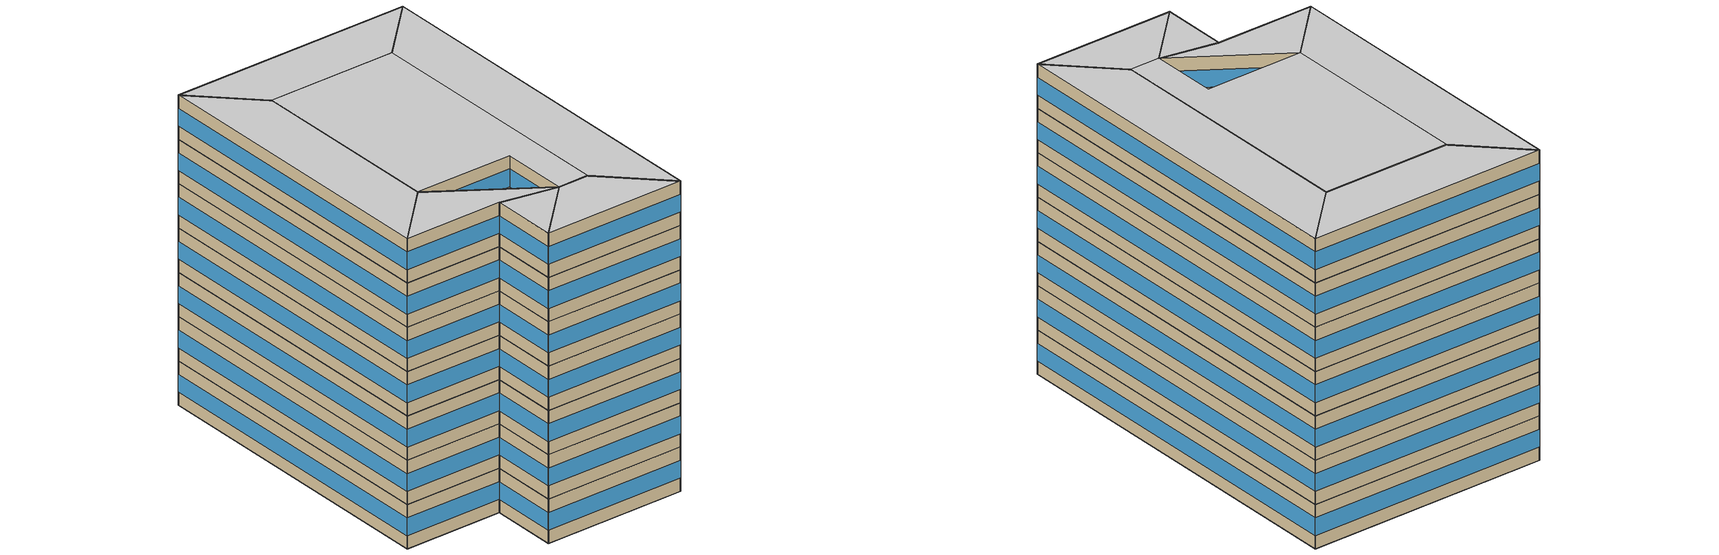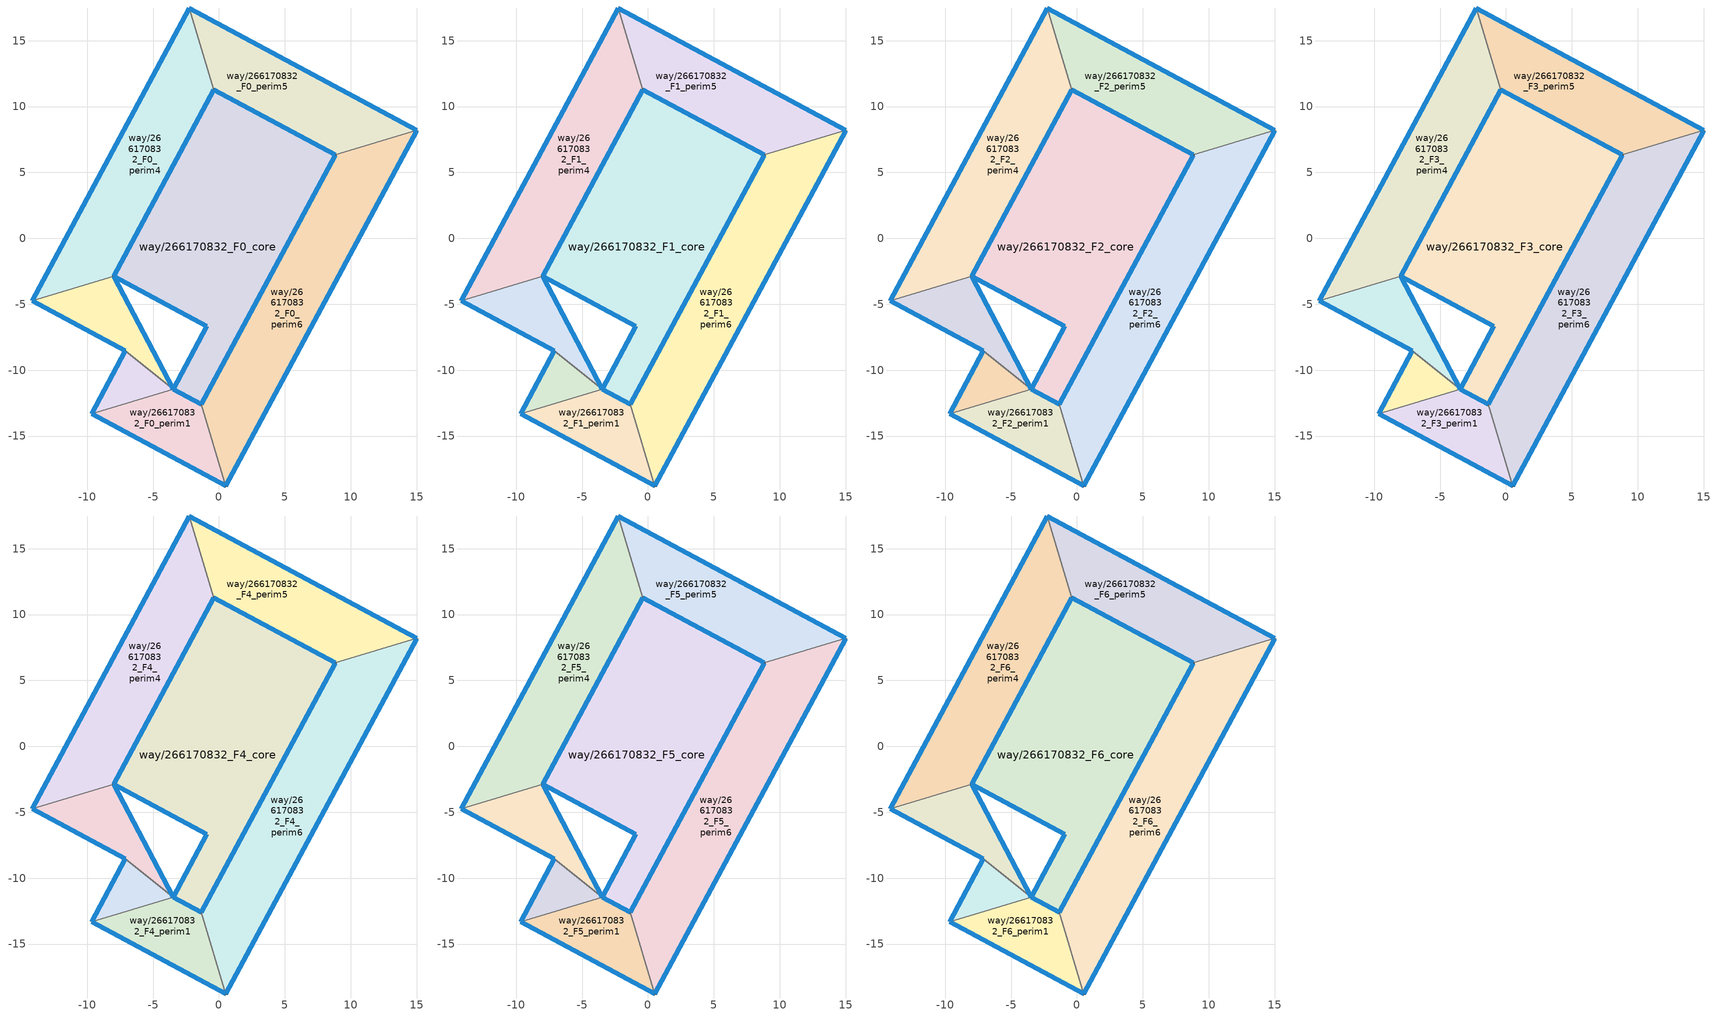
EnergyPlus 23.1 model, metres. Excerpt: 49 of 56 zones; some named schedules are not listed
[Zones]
way/266170832_F0_perim1
 floor ground (Floor_Construction): 0.52,-18.79 -1.34,-12.6 -3.48,-11.45 -9.67,-13.31 z0
 wall outside (Wall_Construction): 0.52,-18.79 -9.67,-13.31 / -3.48,-11.45 -1.34,-12.6 z0:3.5
 wall to way/266170832_F0_perim6 (Wall_Construction): -1.34,-12.6 0.52,-18.79 z0:3.5
 wall to way/266170832_F0_perim2 (Wall_Construction): -9.67,-13.31 -3.48,-11.45 z0:3.5
 window (Window_Construction): 0.52,-18.79 -9.67,-13.32 / -3.48,-11.45 -1.34,-12.6 z1.05:2.45
way/266170832_F0_perim2
 floor ground (Floor_Construction): -3.48,-11.45 -7.1,-8.53 -9.67,-13.31 z0
 wall outside (Wall_Construction): -9.67,-13.31 -7.1,-8.53 z0:3.5
 wall to way/266170832_F0_perim3 (Wall_Construction): -7.1,-8.53 -3.48,-11.45 z0:3.5
 window (Window_Construction): -9.67,-13.31 -7.1,-8.53 z1.05:2.45
way/266170832_F0_perim3
 floor ground (Floor_Construction): -3.48,-11.45 -8,-2.86 -14.19,-4.73 -7.1,-8.53 z0
 wall outside (Wall_Construction): -7.1,-8.53 -14.19,-4.73 / -8,-2.86 -3.48,-11.45 z0:3.5
 wall to way/266170832_F0_perim4 (Wall_Construction): -14.19,-4.73 -8,-2.86 z0:3.5
 window (Window_Construction): -7.1,-8.53 -14.18,-4.73 / -8,-2.87 -3.48,-11.45 z1.05:2.45
way/266170832_F0_perim4
 floor ground (Floor_Construction): -8,-2.86 -0.4,11.29 -2.26,17.48 -14.19,-4.73 z0
 wall outside (Wall_Construction): -14.19,-4.73 -2.26,17.48 / -0.4,11.29 -8,-2.86 z0:3.5
 wall to way/266170832_F0_perim5 (Wall_Construction): -2.26,17.48 -0.4,11.29 z0:3.5
 window (Window_Construction): -14.18,-4.72 -2.27,17.47 / -0.4,11.28 -7.99,-2.86 z1.05:2.45
way/266170832_F0_perim5
 floor ground (Floor_Construction): 15.03,8.19 -2.26,17.48 -0.4,11.29 8.84,6.33 z0
 wall outside (Wall_Construction): -2.26,17.48 15.03,8.19 / 8.84,6.33 -0.4,11.29 z0:3.5
 wall to way/266170832_F0_perim6 (Wall_Construction): 15.03,8.19 8.84,6.33 z0:3.5
 window (Window_Construction): -2.25,17.48 15.02,8.2 / 8.83,6.33 -0.39,11.29 z1.05:2.45
way/266170832_F0_perim6
 floor ground (Floor_Construction): 0.52,-18.79 15.03,8.19 8.84,6.33 -1.34,-12.6 z0
 wall outside (Wall_Construction): 15.03,8.19 0.52,-18.79 / -1.34,-12.6 8.84,6.33 z0:3.5
 window (Window_Construction): 15.02,8.18 0.53,-18.78 / -1.33,-12.59 8.83,6.32 z1.05:2.45
way/266170832_F0_core
 floor ground (Floor_Construction): 8.84,6.33 -1.34,-12.6 -3.48,-11.45 -0.91,-6.67 -8,-2.86 -0.4,11.29 z0
 wall outside (Wall_Construction): -8,-2.86 -0.91,-6.67 -3.48,-11.45 -1.34,-12.6 8.84,6.33 -0.4,11.29 -8,-2.86 z0:3.5
 window (Window_Construction): -7.99,-2.87 -0.91,-6.67 / -0.91,-6.67 -3.48,-11.45 / -3.48,-11.45 -1.34,-12.6 / -0.4,11.28 -7.99,-2.86 / 8.83,6.33 -0.39,11.29 / -1.33,-12.59 8.83,6.32 z1.05:2.45
way/266170832_F1_perim1
 floor to way/266170832_F0_perim1 (Floor_Construction): 0.52,-18.79 -1.34,-12.6 -3.48,-11.45 -9.67,-13.31 z3.5
 wall outside (Wall_Construction): 0.52,-18.79 -9.67,-13.31 / -3.48,-11.45 -1.34,-12.6 z3.5:7
 wall to way/266170832_F1_perim6 (Wall_Construction): -1.34,-12.6 0.52,-18.79 z3.5:7
 wall to way/266170832_F1_perim2 (Wall_Construction): -9.67,-13.31 -3.48,-11.45 z3.5:7
 window (Window_Construction): 0.52,-18.79 -9.67,-13.32 / -3.48,-11.45 -1.34,-12.6 z4.55:5.95
way/266170832_F1_perim2
 floor to way/266170832_F0_perim2 (Floor_Construction): -3.48,-11.45 -7.1,-8.53 -9.67,-13.31 z3.5
 wall outside (Wall_Construction): -9.67,-13.31 -7.1,-8.53 z3.5:7
 wall to way/266170832_F1_perim3 (Wall_Construction): -7.1,-8.53 -3.48,-11.45 z3.5:7
 window (Window_Construction): -9.67,-13.31 -7.1,-8.53 z4.55:5.95
way/266170832_F1_perim3
 floor to way/266170832_F0_perim3 (Floor_Construction): -3.48,-11.45 -8,-2.86 -14.19,-4.73 -7.1,-8.53 z3.5
 wall outside (Wall_Construction): -7.1,-8.53 -14.19,-4.73 / -8,-2.86 -3.48,-11.45 z3.5:7
 wall to way/266170832_F1_perim4 (Wall_Construction): -14.19,-4.73 -8,-2.86 z3.5:7
 window (Window_Construction): -7.1,-8.53 -14.18,-4.73 / -8,-2.87 -3.48,-11.45 z4.55:5.95
way/266170832_F1_perim4
 floor to way/266170832_F0_perim4 (Floor_Construction): -8,-2.86 -0.4,11.29 -2.26,17.48 -14.19,-4.73 z3.5
 wall outside (Wall_Construction): -14.19,-4.73 -2.26,17.48 / -0.4,11.29 -8,-2.86 z3.5:7
 wall to way/266170832_F1_perim5 (Wall_Construction): -2.26,17.48 -0.4,11.29 z3.5:7
 window (Window_Construction): -14.18,-4.72 -2.27,17.47 / -0.4,11.28 -7.99,-2.86 z4.55:5.95
way/266170832_F1_perim5
 floor to way/266170832_F0_perim5 (Floor_Construction): 15.03,8.19 -2.26,17.48 -0.4,11.29 8.84,6.33 z3.5
 wall outside (Wall_Construction): -2.26,17.48 15.03,8.19 / 8.84,6.33 -0.4,11.29 z3.5:7
 wall to way/266170832_F1_perim6 (Wall_Construction): 15.03,8.19 8.84,6.33 z3.5:7
 window (Window_Construction): -2.25,17.48 15.02,8.2 / 8.83,6.33 -0.39,11.29 z4.55:5.95
way/266170832_F1_perim6
 floor to way/266170832_F0_perim6 (Floor_Construction): 0.52,-18.79 15.03,8.19 8.84,6.33 -1.34,-12.6 z3.5
 wall outside (Wall_Construction): 15.03,8.19 0.52,-18.79 / -1.34,-12.6 8.84,6.33 z3.5:7
 window (Window_Construction): 15.02,8.18 0.53,-18.78 / -1.33,-12.59 8.83,6.32 z4.55:5.95
way/266170832_F1_core
 floor to way/266170832_F0_core (Floor_Construction): 8.84,6.33 -1.34,-12.6 -3.48,-11.45 -0.91,-6.67 -8,-2.86 -0.4,11.29 z3.5
 wall outside (Wall_Construction): -8,-2.86 -0.91,-6.67 -3.48,-11.45 -1.34,-12.6 8.84,6.33 -0.4,11.29 -8,-2.86 z3.5:7
 window (Window_Construction): -7.99,-2.87 -0.91,-6.67 / -0.91,-6.67 -3.48,-11.45 / -3.48,-11.45 -1.34,-12.6 / -0.4,11.28 -7.99,-2.86 / 8.83,6.33 -0.39,11.29 / -1.33,-12.59 8.83,6.32 z4.55:5.95
way/266170832_F2_perim1
 floor to way/266170832_F1_perim1 (Floor_Construction): 0.52,-18.79 -1.34,-12.6 -3.48,-11.45 -9.67,-13.31 z7
 wall outside (Wall_Construction): 0.52,-18.79 -9.67,-13.31 / -3.48,-11.45 -1.34,-12.6 z7:10.5
 wall to way/266170832_F2_perim6 (Wall_Construction): -1.34,-12.6 0.52,-18.79 z7:10.5
 wall to way/266170832_F2_perim2 (Wall_Construction): -9.67,-13.31 -3.48,-11.45 z7:10.5
 window (Window_Construction): 0.52,-18.79 -9.67,-13.32 / -3.48,-11.45 -1.34,-12.6 z8.05:9.45
way/266170832_F2_perim2
 floor to way/266170832_F1_perim2 (Floor_Construction): -3.48,-11.45 -7.1,-8.53 -9.67,-13.31 z7
 wall outside (Wall_Construction): -9.67,-13.31 -7.1,-8.53 z7:10.5
 wall to way/266170832_F2_perim3 (Wall_Construction): -7.1,-8.53 -3.48,-11.45 z7:10.5
 window (Window_Construction): -9.67,-13.31 -7.1,-8.53 z8.05:9.45
way/266170832_F2_perim3
 floor to way/266170832_F1_perim3 (Floor_Construction): -3.48,-11.45 -8,-2.86 -14.19,-4.73 -7.1,-8.53 z7
 wall outside (Wall_Construction): -7.1,-8.53 -14.19,-4.73 / -8,-2.86 -3.48,-11.45 z7:10.5
 wall to way/266170832_F2_perim4 (Wall_Construction): -14.19,-4.73 -8,-2.86 z7:10.5
 window (Window_Construction): -7.1,-8.53 -14.18,-4.73 / -8,-2.87 -3.48,-11.45 z8.05:9.45
way/266170832_F2_perim4
 floor to way/266170832_F1_perim4 (Floor_Construction): -8,-2.86 -0.4,11.29 -2.26,17.48 -14.19,-4.73 z7
 wall outside (Wall_Construction): -14.19,-4.73 -2.26,17.48 / -0.4,11.29 -8,-2.86 z7:10.5
 wall to way/266170832_F2_perim5 (Wall_Construction): -2.26,17.48 -0.4,11.29 z7:10.5
 window (Window_Construction): -14.18,-4.72 -2.27,17.47 / -0.4,11.28 -7.99,-2.86 z8.05:9.45
way/266170832_F2_perim5
 floor to way/266170832_F1_perim5 (Floor_Construction): 15.03,8.19 -2.26,17.48 -0.4,11.29 8.84,6.33 z7
 wall outside (Wall_Construction): -2.26,17.48 15.03,8.19 / 8.84,6.33 -0.4,11.29 z7:10.5
 wall to way/266170832_F2_perim6 (Wall_Construction): 15.03,8.19 8.84,6.33 z7:10.5
 window (Window_Construction): -2.25,17.48 15.02,8.2 / 8.83,6.33 -0.39,11.29 z8.05:9.45
way/266170832_F2_perim6
 floor to way/266170832_F1_perim6 (Floor_Construction): 0.52,-18.79 15.03,8.19 8.84,6.33 -1.34,-12.6 z7
 wall outside (Wall_Construction): 15.03,8.19 0.52,-18.79 / -1.34,-12.6 8.84,6.33 z7:10.5
 window (Window_Construction): 15.02,8.18 0.53,-18.78 / -1.33,-12.59 8.83,6.32 z8.05:9.45
way/266170832_F2_core
 floor to way/266170832_F1_core (Floor_Construction): 8.84,6.33 -1.34,-12.6 -3.48,-11.45 -0.91,-6.67 -8,-2.86 -0.4,11.29 z7
 wall outside (Wall_Construction): -8,-2.86 -0.91,-6.67 -3.48,-11.45 -1.34,-12.6 8.84,6.33 -0.4,11.29 -8,-2.86 z7:10.5
 window (Window_Construction): -7.99,-2.87 -0.91,-6.67 / -0.91,-6.67 -3.48,-11.45 / -3.48,-11.45 -1.34,-12.6 / -0.4,11.28 -7.99,-2.86 / 8.83,6.33 -0.39,11.29 / -1.33,-12.59 8.83,6.32 z8.05:9.45
way/266170832_F3_perim1
 floor to way/266170832_F2_perim1 (Floor_Construction): 0.52,-18.79 -1.34,-12.6 -3.48,-11.45 -9.67,-13.31 z10.5
 wall outside (Wall_Construction): 0.52,-18.79 -9.67,-13.31 / -3.48,-11.45 -1.34,-12.6 z10.5:14
 wall to way/266170832_F3_perim6 (Wall_Construction): -1.34,-12.6 0.52,-18.79 z10.5:14
 wall to way/266170832_F3_perim2 (Wall_Construction): -9.67,-13.31 -3.48,-11.45 z10.5:14
 window (Window_Construction): 0.52,-18.79 -9.67,-13.32 / -3.48,-11.45 -1.34,-12.6 z11.55:12.95
way/266170832_F3_perim2
 floor to way/266170832_F2_perim2 (Floor_Construction): -3.48,-11.45 -7.1,-8.53 -9.67,-13.31 z10.5
 wall outside (Wall_Construction): -9.67,-13.31 -7.1,-8.53 z10.5:14
 wall to way/266170832_F3_perim3 (Wall_Construction): -7.1,-8.53 -3.48,-11.45 z10.5:14
 window (Window_Construction): -9.67,-13.31 -7.1,-8.53 z11.55:12.95
way/266170832_F3_perim3
 floor to way/266170832_F2_perim3 (Floor_Construction): -3.48,-11.45 -8,-2.86 -14.19,-4.73 -7.1,-8.53 z10.5
 wall outside (Wall_Construction): -7.1,-8.53 -14.19,-4.73 / -8,-2.86 -3.48,-11.45 z10.5:14
 wall to way/266170832_F3_perim4 (Wall_Construction): -14.19,-4.73 -8,-2.86 z10.5:14
 window (Window_Construction): -7.1,-8.53 -14.18,-4.73 / -8,-2.87 -3.48,-11.45 z11.55:12.95
way/266170832_F3_perim4
 floor to way/266170832_F2_perim4 (Floor_Construction): -8,-2.86 -0.4,11.29 -2.26,17.48 -14.19,-4.73 z10.5
 wall outside (Wall_Construction): -14.19,-4.73 -2.26,17.48 / -0.4,11.29 -8,-2.86 z10.5:14
 wall to way/266170832_F3_perim5 (Wall_Construction): -2.26,17.48 -0.4,11.29 z10.5:14
 window (Window_Construction): -14.18,-4.72 -2.27,17.47 / -0.4,11.28 -7.99,-2.86 z11.55:12.95
way/266170832_F3_perim5
 floor to way/266170832_F2_perim5 (Floor_Construction): 15.03,8.19 -2.26,17.48 -0.4,11.29 8.84,6.33 z10.5
 wall outside (Wall_Construction): -2.26,17.48 15.03,8.19 / 8.84,6.33 -0.4,11.29 z10.5:14
 wall to way/266170832_F3_perim6 (Wall_Construction): 15.03,8.19 8.84,6.33 z10.5:14
 window (Window_Construction): -2.25,17.48 15.02,8.2 / 8.83,6.33 -0.39,11.29 z11.55:12.95
way/266170832_F3_perim6
 floor to way/266170832_F2_perim6 (Floor_Construction): 0.52,-18.79 15.03,8.19 8.84,6.33 -1.34,-12.6 z10.5
 wall outside (Wall_Construction): 15.03,8.19 0.52,-18.79 / -1.34,-12.6 8.84,6.33 z10.5:14
 window (Window_Construction): 15.02,8.18 0.53,-18.78 / -1.33,-12.59 8.83,6.32 z11.55:12.95
way/266170832_F3_core
 floor to way/266170832_F2_core (Floor_Construction): 8.84,6.33 -1.34,-12.6 -3.48,-11.45 -0.91,-6.67 -8,-2.86 -0.4,11.29 z10.5
 wall outside (Wall_Construction): -8,-2.86 -0.91,-6.67 -3.48,-11.45 -1.34,-12.6 8.84,6.33 -0.4,11.29 -8,-2.86 z10.5:14
 window (Window_Construction): -7.99,-2.87 -0.91,-6.67 / -0.91,-6.67 -3.48,-11.45 / -3.48,-11.45 -1.34,-12.6 / -0.4,11.28 -7.99,-2.86 / 8.83,6.33 -0.39,11.29 / -1.33,-12.59 8.83,6.32 z11.55:12.95
way/266170832_F4_perim1
 floor to way/266170832_F3_perim1 (Floor_Construction): 0.52,-18.79 -1.34,-12.6 -3.48,-11.45 -9.67,-13.31 z14
 wall outside (Wall_Construction): 0.52,-18.79 -9.67,-13.31 / -3.48,-11.45 -1.34,-12.6 z14:17.5
 wall to way/266170832_F4_perim6 (Wall_Construction): -1.34,-12.6 0.52,-18.79 z14:17.5
 wall to way/266170832_F4_perim2 (Wall_Construction): -9.67,-13.31 -3.48,-11.45 z14:17.5
 window (Window_Construction): 0.52,-18.79 -9.67,-13.32 / -3.48,-11.45 -1.34,-12.6 z15.05:16.45
way/266170832_F4_perim2
 floor to way/266170832_F3_perim2 (Floor_Construction): -3.48,-11.45 -7.1,-8.53 -9.67,-13.31 z14
 wall outside (Wall_Construction): -9.67,-13.31 -7.1,-8.53 z14:17.5
 wall to way/266170832_F4_perim3 (Wall_Construction): -7.1,-8.53 -3.48,-11.45 z14:17.5
 window (Window_Construction): -9.67,-13.31 -7.1,-8.53 z15.05:16.45
way/266170832_F4_perim3
 floor to way/266170832_F3_perim3 (Floor_Construction): -3.48,-11.45 -8,-2.86 -14.19,-4.73 -7.1,-8.53 z14
 wall outside (Wall_Construction): -7.1,-8.53 -14.19,-4.73 / -8,-2.86 -3.48,-11.45 z14:17.5
 wall to way/266170832_F4_perim4 (Wall_Construction): -14.19,-4.73 -8,-2.86 z14:17.5
 window (Window_Construction): -7.1,-8.53 -14.18,-4.73 / -8,-2.87 -3.48,-11.45 z15.05:16.45
way/266170832_F4_perim4
 floor to way/266170832_F3_perim4 (Floor_Construction): -8,-2.86 -0.4,11.29 -2.26,17.48 -14.19,-4.73 z14
 wall outside (Wall_Construction): -14.19,-4.73 -2.26,17.48 / -0.4,11.29 -8,-2.86 z14:17.5
 wall to way/266170832_F4_perim5 (Wall_Construction): -2.26,17.48 -0.4,11.29 z14:17.5
 window (Window_Construction): -14.18,-4.72 -2.27,17.47 / -0.4,11.28 -7.99,-2.86 z15.05:16.45
way/266170832_F4_perim5
 floor to way/266170832_F3_perim5 (Floor_Construction): 15.03,8.19 -2.26,17.48 -0.4,11.29 8.84,6.33 z14
 wall outside (Wall_Construction): -2.26,17.48 15.03,8.19 / 8.84,6.33 -0.4,11.29 z14:17.5
 wall to way/266170832_F4_perim6 (Wall_Construction): 15.03,8.19 8.84,6.33 z14:17.5
 window (Window_Construction): -2.25,17.48 15.02,8.2 / 8.83,6.33 -0.39,11.29 z15.05:16.45
way/266170832_F4_perim6
 floor to way/266170832_F3_perim6 (Floor_Construction): 0.52,-18.79 15.03,8.19 8.84,6.33 -1.34,-12.6 z14
 wall outside (Wall_Construction): 15.03,8.19 0.52,-18.79 / -1.34,-12.6 8.84,6.33 z14:17.5
 window (Window_Construction): 15.02,8.18 0.53,-18.78 / -1.33,-12.59 8.83,6.32 z15.05:16.45
way/266170832_F4_core
 floor to way/266170832_F3_core (Floor_Construction): 8.84,6.33 -1.34,-12.6 -3.48,-11.45 -0.91,-6.67 -8,-2.86 -0.4,11.29 z14
 wall outside (Wall_Construction): -8,-2.86 -0.91,-6.67 -3.48,-11.45 -1.34,-12.6 8.84,6.33 -0.4,11.29 -8,-2.86 z14:17.5
 window (Window_Construction): -7.99,-2.87 -0.91,-6.67 / -0.91,-6.67 -3.48,-11.45 / -3.48,-11.45 -1.34,-12.6 / -0.4,11.28 -7.99,-2.86 / 8.83,6.33 -0.39,11.29 / -1.33,-12.59 8.83,6.32 z15.05:16.45
way/266170832_F5_perim1
 floor to way/266170832_F4_perim1 (Floor_Construction): 0.52,-18.79 -1.34,-12.6 -3.48,-11.45 -9.67,-13.31 z17.5
 wall outside (Wall_Construction): 0.52,-18.79 -9.67,-13.31 / -3.48,-11.45 -1.34,-12.6 z17.5:21
 wall to way/266170832_F5_perim6 (Wall_Construction): -1.34,-12.6 0.52,-18.79 z17.5:21
 wall to way/266170832_F5_perim2 (Wall_Construction): -9.67,-13.31 -3.48,-11.45 z17.5:21
 window (Window_Construction): 0.52,-18.79 -9.67,-13.32 / -3.48,-11.45 -1.34,-12.6 z18.55:19.95
way/266170832_F5_perim2
 floor to way/266170832_F4_perim2 (Floor_Construction): -3.48,-11.45 -7.1,-8.53 -9.67,-13.31 z17.5
 wall outside (Wall_Construction): -9.67,-13.31 -7.1,-8.53 z17.5:21
 wall to way/266170832_F5_perim3 (Wall_Construction): -7.1,-8.53 -3.48,-11.45 z17.5:21
 window (Window_Construction): -9.67,-13.31 -7.1,-8.53 z18.55:19.95
way/266170832_F5_perim3
 floor to way/266170832_F4_perim3 (Floor_Construction): -3.48,-11.45 -8,-2.86 -14.19,-4.73 -7.1,-8.53 z17.5
 wall outside (Wall_Construction): -7.1,-8.53 -14.19,-4.73 / -8,-2.86 -3.48,-11.45 z17.5:21
 wall to way/266170832_F5_perim4 (Wall_Construction): -14.19,-4.73 -8,-2.86 z17.5:21
 window (Window_Construction): -7.1,-8.53 -14.18,-4.73 / -8,-2.87 -3.48,-11.45 z18.55:19.95
way/266170832_F5_perim4
 floor to way/266170832_F4_perim4 (Floor_Construction): -8,-2.86 -0.4,11.29 -2.26,17.48 -14.19,-4.73 z17.5
 wall outside (Wall_Construction): -14.19,-4.73 -2.26,17.48 / -0.4,11.29 -8,-2.86 z17.5:21
 wall to way/266170832_F5_perim5 (Wall_Construction): -2.26,17.48 -0.4,11.29 z17.5:21
 window (Window_Construction): -14.18,-4.72 -2.27,17.47 / -0.4,11.28 -7.99,-2.86 z18.55:19.95
way/266170832_F5_perim5
 floor to way/266170832_F4_perim5 (Floor_Construction): 15.03,8.19 -2.26,17.48 -0.4,11.29 8.84,6.33 z17.5
 wall outside (Wall_Construction): -2.26,17.48 15.03,8.19 / 8.84,6.33 -0.4,11.29 z17.5:21
 wall to way/266170832_F5_perim6 (Wall_Construction): 15.03,8.19 8.84,6.33 z17.5:21
 window (Window_Construction): -2.25,17.48 15.02,8.2 / 8.83,6.33 -0.39,11.29 z18.55:19.95
way/266170832_F5_perim6
 floor to way/266170832_F4_perim6 (Floor_Construction): 0.52,-18.79 15.03,8.19 8.84,6.33 -1.34,-12.6 z17.5
 wall outside (Wall_Construction): 15.03,8.19 0.52,-18.79 / -1.34,-12.6 8.84,6.33 z17.5:21
 window (Window_Construction): 15.02,8.18 0.53,-18.78 / -1.33,-12.59 8.83,6.32 z18.55:19.95
way/266170832_F5_core
 floor to way/266170832_F4_core (Floor_Construction): 8.84,6.33 -1.34,-12.6 -3.48,-11.45 -0.91,-6.67 -8,-2.86 -0.4,11.29 z17.5
 wall outside (Wall_Construction): -8,-2.86 -0.91,-6.67 -3.48,-11.45 -1.34,-12.6 8.84,6.33 -0.4,11.29 -8,-2.86 z17.5:21
 window (Window_Construction): -7.99,-2.87 -0.91,-6.67 / -0.91,-6.67 -3.48,-11.45 / -3.48,-11.45 -1.34,-12.6 / -0.4,11.28 -7.99,-2.86 / 8.83,6.33 -0.39,11.29 / -1.33,-12.59 8.83,6.32 z18.55:19.95
way/266170832_F6_perim1
 floor to way/266170832_F5_perim1 (Floor_Construction): 0.52,-18.79 -1.34,-12.6 -3.48,-11.45 -9.67,-13.31 z21
 wall outside (Wall_Construction): 0.52,-18.79 -9.67,-13.31 / -3.48,-11.45 -1.34,-12.6 z21:24.5
 wall to way/266170832_F6_perim6 (Wall_Construction): -1.34,-12.6 0.52,-18.79 z21:24.5
 wall to way/266170832_F6_perim2 (Wall_Construction): -9.67,-13.31 -3.48,-11.45 z21:24.5
 window (Window_Construction): 0.52,-18.79 -9.67,-13.32 / -3.48,-11.45 -1.34,-12.6 z22.05:23.45
 ceiling to way/266170832_F7_perim1 (Floor_Construction): -1.34,-12.6 0.52,-18.79 -9.67,-13.31 -3.48,-11.45 z24.5
way/266170832_F6_perim2
 floor to way/266170832_F5_perim2 (Floor_Construction): -3.48,-11.45 -7.1,-8.53 -9.67,-13.31 z21
 wall outside (Wall_Construction): -9.67,-13.31 -7.1,-8.53 z21:24.5
 wall to way/266170832_F6_perim3 (Wall_Construction): -7.1,-8.53 -3.48,-11.45 z21:24.5
 window (Window_Construction): -9.67,-13.31 -7.1,-8.53 z22.05:23.45
 ceiling to way/266170832_F7_perim2 (Floor_Construction): -3.48,-11.45 -9.67,-13.31 -7.1,-8.53 z24.5
way/266170832_F6_perim3
 floor to way/266170832_F5_perim3 (Floor_Construction): -3.48,-11.45 -8,-2.86 -14.19,-4.73 -7.1,-8.53 z21
 wall outside (Wall_Construction): -7.1,-8.53 -14.19,-4.73 / -8,-2.86 -3.48,-11.45 z21:24.5
 wall to way/266170832_F6_perim4 (Wall_Construction): -14.19,-4.73 -8,-2.86 z21:24.5
 window (Window_Construction): -7.1,-8.53 -14.18,-4.73 / -8,-2.87 -3.48,-11.45 z22.05:23.45
 ceiling to way/266170832_F7_perim3 (Floor_Construction): -8,-2.86 -3.48,-11.45 -7.1,-8.53 -14.19,-4.73 z24.5
way/266170832_F6_perim4
 floor to way/266170832_F5_perim4 (Floor_Construction): -8,-2.86 -0.4,11.29 -2.26,17.48 -14.19,-4.73 z21
 wall outside (Wall_Construction): -14.19,-4.73 -2.26,17.48 / -0.4,11.29 -8,-2.86 z21:24.5
 wall to way/266170832_F6_perim5 (Wall_Construction): -2.26,17.48 -0.4,11.29 z21:24.5
 window (Window_Construction): -14.18,-4.72 -2.27,17.47 / -0.4,11.28 -7.99,-2.86 z22.05:23.45
 ceiling to way/266170832_F7_perim4 (Floor_Construction): -2.26,17.48 -0.4,11.29 -8,-2.86 -14.19,-4.73 z24.5
way/266170832_F6_perim5
 floor to way/266170832_F5_perim5 (Floor_Construction): 15.03,8.19 -2.26,17.48 -0.4,11.29 8.84,6.33 z21
 wall outside (Wall_Construction): -2.26,17.48 15.03,8.19 / 8.84,6.33 -0.4,11.29 z21:24.5
 wall to way/266170832_F6_perim6 (Wall_Construction): 15.03,8.19 8.84,6.33 z21:24.5
 window (Window_Construction): -2.25,17.48 15.02,8.2 / 8.83,6.33 -0.39,11.29 z22.05:23.45
 ceiling to way/266170832_F7_perim5 (Floor_Construction): 15.03,8.19 8.84,6.33 -0.4,11.29 -2.26,17.48 z24.5
way/266170832_F6_perim6
 floor to way/266170832_F5_perim6 (Floor_Construction): 0.52,-18.79 15.03,8.19 8.84,6.33 -1.34,-12.6 z21
 wall outside (Wall_Construction): 15.03,8.19 0.52,-18.79 / -1.34,-12.6 8.84,6.33 z21:24.5
 window (Window_Construction): 15.02,8.18 0.53,-18.78 / -1.33,-12.59 8.83,6.32 z22.05:23.45
 ceiling to way/266170832_F7_perim6 (Floor_Construction): 15.03,8.19 0.52,-18.79 -1.34,-12.6 8.84,6.33 z24.5
way/266170832_F6_core
 floor to way/266170832_F5_core (Floor_Construction): 8.84,6.33 -1.34,-12.6 -3.48,-11.45 -0.91,-6.67 -8,-2.86 -0.4,11.29 z21
 wall outside (Wall_Construction): -8,-2.86 -0.91,-6.67 -3.48,-11.45 -1.34,-12.6 8.84,6.33 -0.4,11.29 -8,-2.86 z21:24.5
 window (Window_Construction): -7.99,-2.87 -0.91,-6.67 / -0.91,-6.67 -3.48,-11.45 / -3.48,-11.45 -1.34,-12.6 / -0.4,11.28 -7.99,-2.86 / 8.83,6.33 -0.39,11.29 / -1.33,-12.59 8.83,6.32 z22.05:23.45
 ceiling to way/266170832_F7_core (Floor_Construction): -1.34,-12.6 8.84,6.33 -0.4,11.29 -8,-2.86 -0.91,-6.67 -3.48,-11.45 z24.5
[Building]
OpenUBEM_Building: North Axis=0; Terrain=City; Solar Distribution=FullExterior
[Site:Location]
New.York-Central.Park.Obs-Belvedere.Castle: Latitude=40.77889; Longitude=-73.9692; Time Zone=-5; Elevation=48
[SizingPeriod:WeatherFileDays]
AnnualSizingPeriod: Begin Month=1; Begin Day of Month=1; End Month=12; End Day of Month=31; Day of Week for Start Day=Monday; Use Weather File Daylight Saving Period=No; Use Weather File Rain and Snow Indicators=No
[SITE:WATERMAINSTEMPERATURE]
Calculation Method=CorrelationFromWeatherFile
[MATERIAL:NOMASS] Roughness=MediumRough; Thermal Absorptance=0.9; Solar Absorptance=0.7; Visible Absorptance=0.7
Name | Thermal Resistance
Wall_Assembly | 1.73913
Floor_Assembly | 1.94932
[WINDOWMATERIAL:SIMPLEGLAZINGSYSTEM]
Window_Material: UFactor=3.236; Solar Heat Gain Coefficient=0.36; Visible Transmittance=0.6
[CONSTRUCTION]
Wall_Construction: Wall_Assembly
Floor_Construction: Floor_Assembly
Window_Construction: Window_Material
[ZONE] Type=1; Multiplier=1; Ceiling Height=autocalculate; Volume=autocalculate; Floor Area=autocalculate; Part of Total Floor Area=Yes
way/266170832_F0_perim1; way/266170832_F1_perim1; way/266170832_F2_perim1; way/266170832_F3_perim1; way/266170832_F4_perim1; way/266170832_F5_perim1; way/266170832_F6_perim1; way/266170832_F0_perim2; way/266170832_F1_perim2; way/266170832_F2_perim2; way/266170832_F3_perim2; way/266170832_F4_perim2; way/266170832_F5_perim2; way/266170832_F6_perim2; way/266170832_F0_perim3; way/266170832_F1_perim3; way/266170832_F2_perim3; way/266170832_F3_perim3; way/266170832_F4_perim3; way/266170832_F5_perim3; way/266170832_F6_perim3; way/266170832_F0_perim4; way/266170832_F1_perim4; way/266170832_F2_perim4; way/266170832_F3_perim4; way/266170832_F4_perim4; way/266170832_F5_perim4; way/266170832_F6_perim4; way/266170832_F0_perim5; way/266170832_F1_perim5; way/266170832_F2_perim5; way/266170832_F3_perim5; way/266170832_F4_perim5; way/266170832_F5_perim5; way/266170832_F6_perim5; way/266170832_F0_perim6; way/266170832_F1_perim6; way/266170832_F2_perim6; way/266170832_F3_perim6; way/266170832_F4_perim6; way/266170832_F5_perim6; way/266170832_F6_perim6; way/266170832_F0_core; way/266170832_F1_core; way/266170832_F2_core; way/266170832_F3_core; way/266170832_F4_core; way/266170832_F5_core; way/266170832_F6_core
[PEOPLE] Number of People Schedule=Occupancy_Schedule_MediumOffice; Number of People Calculation Method=People/Area; People per Floor Area=0.0538213; Fraction Radiant=0.3; Sensible Heat Fraction=autocalculate; Activity Level Schedule=Activity_Level; Carbon Dioxide Generation Rate=3.82e-08; Enable ASHRAE 55 Comfort Warnings=No; Mean Radiant Temperature Calculation Type=ZoneAveraged; Clothing Insulation Calculation Method=ClothingInsulationSchedule; Cold Stress Temperature Threshold=15.56; Heat Stress Temperature Threshold=30
Name | Zone or ZoneList or Space or SpaceList
People_way/266170832_F0_core | way/266170832_F0_core
People_way/266170832_F1_core | way/266170832_F1_core
People_way/266170832_F2_core | way/266170832_F2_core
People_way/266170832_F3_core | way/266170832_F3_core
People_way/266170832_F4_core | way/266170832_F4_core
People_way/266170832_F5_core | way/266170832_F5_core
People_way/266170832_F6_core | way/266170832_F6_core
People_way/266170832_F0_perim1 | way/266170832_F0_perim1
People_way/266170832_F1_perim1 | way/266170832_F1_perim1
People_way/266170832_F2_perim1 | way/266170832_F2_perim1
People_way/266170832_F3_perim1 | way/266170832_F3_perim1
People_way/266170832_F4_perim1 | way/266170832_F4_perim1
People_way/266170832_F5_perim1 | way/266170832_F5_perim1
People_way/266170832_F6_perim1 | way/266170832_F6_perim1
People_way/266170832_F0_perim2 | way/266170832_F0_perim2
People_way/266170832_F1_perim2 | way/266170832_F1_perim2
People_way/266170832_F2_perim2 | way/266170832_F2_perim2
People_way/266170832_F3_perim2 | way/266170832_F3_perim2
People_way/266170832_F4_perim2 | way/266170832_F4_perim2
People_way/266170832_F5_perim2 | way/266170832_F5_perim2
People_way/266170832_F6_perim2 | way/266170832_F6_perim2
People_way/266170832_F0_perim3 | way/266170832_F0_perim3
People_way/266170832_F1_perim3 | way/266170832_F1_perim3
People_way/266170832_F2_perim3 | way/266170832_F2_perim3
People_way/266170832_F3_perim3 | way/266170832_F3_perim3
People_way/266170832_F4_perim3 | way/266170832_F4_perim3
People_way/266170832_F5_perim3 | way/266170832_F5_perim3
People_way/266170832_F6_perim3 | way/266170832_F6_perim3
People_way/266170832_F0_perim4 | way/266170832_F0_perim4
People_way/266170832_F1_perim4 | way/266170832_F1_perim4
People_way/266170832_F2_perim4 | way/266170832_F2_perim4
People_way/266170832_F3_perim4 | way/266170832_F3_perim4
People_way/266170832_F4_perim4 | way/266170832_F4_perim4
People_way/266170832_F5_perim4 | way/266170832_F5_perim4
People_way/266170832_F6_perim4 | way/266170832_F6_perim4
People_way/266170832_F0_perim5 | way/266170832_F0_perim5
People_way/266170832_F1_perim5 | way/266170832_F1_perim5
People_way/266170832_F2_perim5 | way/266170832_F2_perim5
People_way/266170832_F3_perim5 | way/266170832_F3_perim5
People_way/266170832_F4_perim5 | way/266170832_F4_perim5
People_way/266170832_F5_perim5 | way/266170832_F5_perim5
People_way/266170832_F6_perim5 | way/266170832_F6_perim5
People_way/266170832_F0_perim6 | way/266170832_F0_perim6
People_way/266170832_F1_perim6 | way/266170832_F1_perim6
People_way/266170832_F2_perim6 | way/266170832_F2_perim6
People_way/266170832_F3_perim6 | way/266170832_F3_perim6
People_way/266170832_F4_perim6 | way/266170832_F4_perim6
People_way/266170832_F5_perim6 | way/266170832_F5_perim6
People_way/266170832_F6_perim6 | way/266170832_F6_perim6
[LIGHTS] Schedule=Lighting_Schedule_MediumOffice; Design Level Calculation Method=Watts/Area; Watts per Zone Floor Area=10.76; Return Air Fraction=0; Fraction Radiant=0.42; Fraction Visible=0; Fraction Replaceable=1; EndUse Subcategory=General; Return Air Fraction Calculated from Plenum Temperature=No; Return Air Fraction Function of Plenum Temperature Coefficient 1=0; Return Air Fraction Function of Plenum Temperature Coefficient 2=0
Name | Zone or ZoneList or Space or SpaceList
Lights_way/266170832_F0_core | way/266170832_F0_core
Lights_way/266170832_F1_core | way/266170832_F1_core
Lights_way/266170832_F2_core | way/266170832_F2_core
Lights_way/266170832_F3_core | way/266170832_F3_core
Lights_way/266170832_F4_core | way/266170832_F4_core
Lights_way/266170832_F5_core | way/266170832_F5_core
Lights_way/266170832_F6_core | way/266170832_F6_core
Lights_way/266170832_F0_perim1 | way/266170832_F0_perim1
Lights_way/266170832_F1_perim1 | way/266170832_F1_perim1
Lights_way/266170832_F2_perim1 | way/266170832_F2_perim1
Lights_way/266170832_F3_perim1 | way/266170832_F3_perim1
Lights_way/266170832_F4_perim1 | way/266170832_F4_perim1
Lights_way/266170832_F5_perim1 | way/266170832_F5_perim1
Lights_way/266170832_F6_perim1 | way/266170832_F6_perim1
Lights_way/266170832_F0_perim2 | way/266170832_F0_perim2
Lights_way/266170832_F1_perim2 | way/266170832_F1_perim2
Lights_way/266170832_F2_perim2 | way/266170832_F2_perim2
Lights_way/266170832_F3_perim2 | way/266170832_F3_perim2
Lights_way/266170832_F4_perim2 | way/266170832_F4_perim2
Lights_way/266170832_F5_perim2 | way/266170832_F5_perim2
Lights_way/266170832_F6_perim2 | way/266170832_F6_perim2
Lights_way/266170832_F0_perim3 | way/266170832_F0_perim3
Lights_way/266170832_F1_perim3 | way/266170832_F1_perim3
Lights_way/266170832_F2_perim3 | way/266170832_F2_perim3
Lights_way/266170832_F3_perim3 | way/266170832_F3_perim3
Lights_way/266170832_F4_perim3 | way/266170832_F4_perim3
Lights_way/266170832_F5_perim3 | way/266170832_F5_perim3
Lights_way/266170832_F6_perim3 | way/266170832_F6_perim3
Lights_way/266170832_F0_perim4 | way/266170832_F0_perim4
Lights_way/266170832_F1_perim4 | way/266170832_F1_perim4
Lights_way/266170832_F2_perim4 | way/266170832_F2_perim4
Lights_way/266170832_F3_perim4 | way/266170832_F3_perim4
Lights_way/266170832_F4_perim4 | way/266170832_F4_perim4
Lights_way/266170832_F5_perim4 | way/266170832_F5_perim4
Lights_way/266170832_F6_perim4 | way/266170832_F6_perim4
Lights_way/266170832_F0_perim5 | way/266170832_F0_perim5
Lights_way/266170832_F1_perim5 | way/266170832_F1_perim5
Lights_way/266170832_F2_perim5 | way/266170832_F2_perim5
Lights_way/266170832_F3_perim5 | way/266170832_F3_perim5
Lights_way/266170832_F4_perim5 | way/266170832_F4_perim5
Lights_way/266170832_F5_perim5 | way/266170832_F5_perim5
Lights_way/266170832_F6_perim5 | way/266170832_F6_perim5
Lights_way/266170832_F0_perim6 | way/266170832_F0_perim6
Lights_way/266170832_F1_perim6 | way/266170832_F1_perim6
Lights_way/266170832_F2_perim6 | way/266170832_F2_perim6
Lights_way/266170832_F3_perim6 | way/266170832_F3_perim6
Lights_way/266170832_F4_perim6 | way/266170832_F4_perim6
Lights_way/266170832_F5_perim6 | way/266170832_F5_perim6
Lights_way/266170832_F6_perim6 | way/266170832_F6_perim6
[ELECTRICEQUIPMENT] Schedule=Equipment_Schedule_MediumOffice; Design Level Calculation Method=Watts/Area; Watts per Zone Floor Area=10.76; Fraction Latent=0; Fraction Radiant=0.5; Fraction Lost=0; EndUse Subcategory=General
Name | Zone or ZoneList or Space or SpaceList
Equipment_way/266170832_F0_core | way/266170832_F0_core
Equipment_way/266170832_F1_core | way/266170832_F1_core
Equipment_way/266170832_F2_core | way/266170832_F2_core
Equipment_way/266170832_F3_core | way/266170832_F3_core
Equipment_way/266170832_F4_core | way/266170832_F4_core
Equipment_way/266170832_F5_core | way/266170832_F5_core
Equipment_way/266170832_F6_core | way/266170832_F6_core
Equipment_way/266170832_F0_perim1 | way/266170832_F0_perim1
Equipment_way/266170832_F1_perim1 | way/266170832_F1_perim1
Equipment_way/266170832_F2_perim1 | way/266170832_F2_perim1
Equipment_way/266170832_F3_perim1 | way/266170832_F3_perim1
Equipment_way/266170832_F4_perim1 | way/266170832_F4_perim1
Equipment_way/266170832_F5_perim1 | way/266170832_F5_perim1
Equipment_way/266170832_F6_perim1 | way/266170832_F6_perim1
Equipment_way/266170832_F0_perim2 | way/266170832_F0_perim2
Equipment_way/266170832_F1_perim2 | way/266170832_F1_perim2
Equipment_way/266170832_F2_perim2 | way/266170832_F2_perim2
Equipment_way/266170832_F3_perim2 | way/266170832_F3_perim2
Equipment_way/266170832_F4_perim2 | way/266170832_F4_perim2
Equipment_way/266170832_F5_perim2 | way/266170832_F5_perim2
Equipment_way/266170832_F6_perim2 | way/266170832_F6_perim2
Equipment_way/266170832_F0_perim3 | way/266170832_F0_perim3
Equipment_way/266170832_F1_perim3 | way/266170832_F1_perim3
Equipment_way/266170832_F2_perim3 | way/266170832_F2_perim3
Equipment_way/266170832_F3_perim3 | way/266170832_F3_perim3
Equipment_way/266170832_F4_perim3 | way/266170832_F4_perim3
Equipment_way/266170832_F5_perim3 | way/266170832_F5_perim3
Equipment_way/266170832_F6_perim3 | way/266170832_F6_perim3
Equipment_way/266170832_F0_perim4 | way/266170832_F0_perim4
Equipment_way/266170832_F1_perim4 | way/266170832_F1_perim4
Equipment_way/266170832_F2_perim4 | way/266170832_F2_perim4
Equipment_way/266170832_F3_perim4 | way/266170832_F3_perim4
Equipment_way/266170832_F4_perim4 | way/266170832_F4_perim4
Equipment_way/266170832_F5_perim4 | way/266170832_F5_perim4
Equipment_way/266170832_F6_perim4 | way/266170832_F6_perim4
Equipment_way/266170832_F0_perim5 | way/266170832_F0_perim5
Equipment_way/266170832_F1_perim5 | way/266170832_F1_perim5
Equipment_way/266170832_F2_perim5 | way/266170832_F2_perim5
Equipment_way/266170832_F3_perim5 | way/266170832_F3_perim5
Equipment_way/266170832_F4_perim5 | way/266170832_F4_perim5
Equipment_way/266170832_F5_perim5 | way/266170832_F5_perim5
Equipment_way/266170832_F6_perim5 | way/266170832_F6_perim5
Equipment_way/266170832_F0_perim6 | way/266170832_F0_perim6
Equipment_way/266170832_F1_perim6 | way/266170832_F1_perim6
Equipment_way/266170832_F2_perim6 | way/266170832_F2_perim6
Equipment_way/266170832_F3_perim6 | way/266170832_F3_perim6
Equipment_way/266170832_F4_perim6 | way/266170832_F4_perim6
Equipment_way/266170832_F5_perim6 | way/266170832_F5_perim6
Equipment_way/266170832_F6_perim6 | way/266170832_F6_perim6
[ZONEINFILTRATION:DESIGNFLOWRATE] Schedule=Infiltration_Schedule_MediumOffice; Design Flow Rate Calculation Method=Flow/ExteriorWallArea; Flow Rate per Exterior Surface Area=0.000285; Constant Term Coefficient=1; Temperature Term Coefficient=0; Velocity Term Coefficient=0; Velocity Squared Term Coefficient=0
Name | Zone or ZoneList or Space or SpaceList
Infiltration_way/266170832_F0_core | way/266170832_F0_core
Infiltration_way/266170832_F1_core | way/266170832_F1_core
Infiltration_way/266170832_F2_core | way/266170832_F2_core
Infiltration_way/266170832_F3_core | way/266170832_F3_core
Infiltration_way/266170832_F4_core | way/266170832_F4_core
Infiltration_way/266170832_F5_core | way/266170832_F5_core
Infiltration_way/266170832_F6_core | way/266170832_F6_core
Infiltration_way/266170832_F0_perim1 | way/266170832_F0_perim1
Infiltration_way/266170832_F1_perim1 | way/266170832_F1_perim1
Infiltration_way/266170832_F2_perim1 | way/266170832_F2_perim1
Infiltration_way/266170832_F3_perim1 | way/266170832_F3_perim1
Infiltration_way/266170832_F4_perim1 | way/266170832_F4_perim1
Infiltration_way/266170832_F5_perim1 | way/266170832_F5_perim1
Infiltration_way/266170832_F6_perim1 | way/266170832_F6_perim1
Infiltration_way/266170832_F0_perim2 | way/266170832_F0_perim2
Infiltration_way/266170832_F1_perim2 | way/266170832_F1_perim2
Infiltration_way/266170832_F2_perim2 | way/266170832_F2_perim2
Infiltration_way/266170832_F3_perim2 | way/266170832_F3_perim2
Infiltration_way/266170832_F4_perim2 | way/266170832_F4_perim2
Infiltration_way/266170832_F5_perim2 | way/266170832_F5_perim2
Infiltration_way/266170832_F6_perim2 | way/266170832_F6_perim2
Infiltration_way/266170832_F0_perim3 | way/266170832_F0_perim3
Infiltration_way/266170832_F1_perim3 | way/266170832_F1_perim3
Infiltration_way/266170832_F2_perim3 | way/266170832_F2_perim3
Infiltration_way/266170832_F3_perim3 | way/266170832_F3_perim3
Infiltration_way/266170832_F4_perim3 | way/266170832_F4_perim3
Infiltration_way/266170832_F5_perim3 | way/266170832_F5_perim3
Infiltration_way/266170832_F6_perim3 | way/266170832_F6_perim3
Infiltration_way/266170832_F0_perim4 | way/266170832_F0_perim4
Infiltration_way/266170832_F1_perim4 | way/266170832_F1_perim4
Infiltration_way/266170832_F2_perim4 | way/266170832_F2_perim4
Infiltration_way/266170832_F3_perim4 | way/266170832_F3_perim4
Infiltration_way/266170832_F4_perim4 | way/266170832_F4_perim4
Infiltration_way/266170832_F5_perim4 | way/266170832_F5_perim4
Infiltration_way/266170832_F6_perim4 | way/266170832_F6_perim4
Infiltration_way/266170832_F0_perim5 | way/266170832_F0_perim5
Infiltration_way/266170832_F1_perim5 | way/266170832_F1_perim5
Infiltration_way/266170832_F2_perim5 | way/266170832_F2_perim5
Infiltration_way/266170832_F3_perim5 | way/266170832_F3_perim5
Infiltration_way/266170832_F4_perim5 | way/266170832_F4_perim5
Infiltration_way/266170832_F5_perim5 | way/266170832_F5_perim5
Infiltration_way/266170832_F6_perim5 | way/266170832_F6_perim5
Infiltration_way/266170832_F0_perim6 | way/266170832_F0_perim6
Infiltration_way/266170832_F1_perim6 | way/266170832_F1_perim6
Infiltration_way/266170832_F2_perim6 | way/266170832_F2_perim6
Infiltration_way/266170832_F3_perim6 | way/266170832_F3_perim6
Infiltration_way/266170832_F4_perim6 | way/266170832_F4_perim6
Infiltration_way/266170832_F5_perim6 | way/266170832_F5_perim6
Infiltration_way/266170832_F6_perim6 | way/266170832_F6_perim6
[HVACTEMPLATE:THERMOSTAT] Heating Setpoint Schedule=Heating_Setpoint_MediumOffice; Cooling Setpoint Schedule=Cooling_Setpoint_MediumOffice
way/266170832_F0_core_Thermostat; way/266170832_F1_core_Thermostat; way/266170832_F2_core_Thermostat; way/266170832_F3_core_Thermostat; way/266170832_F4_core_Thermostat; way/266170832_F5_core_Thermostat; way/266170832_F6_core_Thermostat; way/266170832_F7_core_Thermostat; way/266170832_F0_perim1_Thermostat; way/266170832_F1_perim1_Thermostat; way/266170832_F2_perim1_Thermostat; way/266170832_F3_perim1_Thermostat; way/266170832_F4_perim1_Thermostat; way/266170832_F5_perim1_Thermostat; way/266170832_F6_perim1_Thermostat; way/266170832_F7_perim1_Thermostat; way/266170832_F0_perim2_Thermostat; way/266170832_F1_perim2_Thermostat; way/266170832_F2_perim2_Thermostat; way/266170832_F3_perim2_Thermostat; way/266170832_F4_perim2_Thermostat; way/266170832_F5_perim2_Thermostat; way/266170832_F6_perim2_Thermostat; way/266170832_F7_perim2_Thermostat; way/266170832_F0_perim3_Thermostat; way/266170832_F1_perim3_Thermostat; way/266170832_F2_perim3_Thermostat; way/266170832_F3_perim3_Thermostat; way/266170832_F4_perim3_Thermostat; way/266170832_F5_perim3_Thermostat; way/266170832_F6_perim3_Thermostat; way/266170832_F7_perim3_Thermostat; way/266170832_F0_perim4_Thermostat; way/266170832_F1_perim4_Thermostat; way/266170832_F2_perim4_Thermostat; way/266170832_F3_perim4_Thermostat; way/266170832_F4_perim4_Thermostat; way/266170832_F5_perim4_Thermostat; way/266170832_F6_perim4_Thermostat; way/266170832_F7_perim4_Thermostat; way/266170832_F0_perim5_Thermostat; way/266170832_F1_perim5_Thermostat; way/266170832_F2_perim5_Thermostat; way/266170832_F3_perim5_Thermostat; way/266170832_F4_perim5_Thermostat; way/266170832_F5_perim5_Thermostat; way/266170832_F6_perim5_Thermostat
[HVACTEMPLATE:ZONE:VAV] Template VAV System=way/266170832_PVAV_Sys; Supply Air Maximum Flow Rate=autosize; Zone Minimum Air Flow Input Method=Constant; Constant Minimum Air Flow Fraction=0.3; Outdoor Air Method=Flow/Person; Outdoor Air Flow Rate per Person=0.01; Outdoor Air Flow Rate per Zone Floor Area=0; Outdoor Air Flow Rate per Zone=0; Reheat Coil Type=Electric; Damper Heating Action=Reverse; Baseboard Heating Type=None; Baseboard Heating Capacity=autosize; Zone Cooling Design Supply Air Temperature Input Method=SystemSupplyAirTemperature; Zone Cooling Design Supply Air Temperature=12.8; Zone Cooling Design Supply Air Temperature Difference=11.11; Zone Heating Design Supply Air Temperature Input Method=SupplyAirTemperature; Zone Heating Design Supply Air Temperature=50; Zone Heating Design Supply Air Temperature Difference=30
Name | Template Thermostat
way/266170832_F0_core | way/266170832_F0_core_Thermostat
way/266170832_F1_core | way/266170832_F1_core_Thermostat
way/266170832_F2_core | way/266170832_F2_core_Thermostat
way/266170832_F3_core | way/266170832_F3_core_Thermostat
way/266170832_F4_core | way/266170832_F4_core_Thermostat
way/266170832_F5_core | way/266170832_F5_core_Thermostat
way/266170832_F6_core | way/266170832_F6_core_Thermostat
way/266170832_F0_perim1 | way/266170832_F0_perim1_Thermostat
way/266170832_F1_perim1 | way/266170832_F1_perim1_Thermostat
way/266170832_F2_perim1 | way/266170832_F2_perim1_Thermostat
way/266170832_F3_perim1 | way/266170832_F3_perim1_Thermostat
way/266170832_F4_perim1 | way/266170832_F4_perim1_Thermostat
way/266170832_F5_perim1 | way/266170832_F5_perim1_Thermostat
way/266170832_F6_perim1 | way/266170832_F6_perim1_Thermostat
way/266170832_F0_perim2 | way/266170832_F0_perim2_Thermostat
way/266170832_F1_perim2 | way/266170832_F1_perim2_Thermostat
way/266170832_F2_perim2 | way/266170832_F2_perim2_Thermostat
way/266170832_F3_perim2 | way/266170832_F3_perim2_Thermostat
way/266170832_F4_perim2 | way/266170832_F4_perim2_Thermostat
way/266170832_F5_perim2 | way/266170832_F5_perim2_Thermostat
way/266170832_F6_perim2 | way/266170832_F6_perim2_Thermostat
way/266170832_F0_perim3 | way/266170832_F0_perim3_Thermostat
way/266170832_F1_perim3 | way/266170832_F1_perim3_Thermostat
way/266170832_F2_perim3 | way/266170832_F2_perim3_Thermostat
way/266170832_F3_perim3 | way/266170832_F3_perim3_Thermostat
way/266170832_F4_perim3 | way/266170832_F4_perim3_Thermostat
way/266170832_F5_perim3 | way/266170832_F5_perim3_Thermostat
way/266170832_F6_perim3 | way/266170832_F6_perim3_Thermostat
way/266170832_F0_perim4 | way/266170832_F0_perim4_Thermostat
way/266170832_F1_perim4 | way/266170832_F1_perim4_Thermostat
way/266170832_F2_perim4 | way/266170832_F2_perim4_Thermostat
way/266170832_F3_perim4 | way/266170832_F3_perim4_Thermostat
way/266170832_F4_perim4 | way/266170832_F4_perim4_Thermostat
way/266170832_F5_perim4 | way/266170832_F5_perim4_Thermostat
way/266170832_F6_perim4 | way/266170832_F6_perim4_Thermostat
way/266170832_F0_perim5 | way/266170832_F0_perim5_Thermostat
way/266170832_F1_perim5 | way/266170832_F1_perim5_Thermostat
way/266170832_F2_perim5 | way/266170832_F2_perim5_Thermostat
way/266170832_F3_perim5 | way/266170832_F3_perim5_Thermostat
way/266170832_F4_perim5 | way/266170832_F4_perim5_Thermostat
way/266170832_F5_perim5 | way/266170832_F5_perim5_Thermostat
way/266170832_F6_perim5 | way/266170832_F6_perim5_Thermostat
way/266170832_F0_perim6 | way/266170832_F0_perim6_Thermostat
way/266170832_F1_perim6 | way/266170832_F1_perim6_Thermostat
way/266170832_F2_perim6 | way/266170832_F2_perim6_Thermostat
way/266170832_F3_perim6 | way/266170832_F3_perim6_Thermostat
way/266170832_F4_perim6 | way/266170832_F4_perim6_Thermostat
way/266170832_F5_perim6 | way/266170832_F5_perim6_Thermostat
way/266170832_F6_perim6 | way/266170832_F6_perim6_Thermostat
[WATERHEATER:MIXED]
DHW_Heater_MediumOffice: Tank Volume=0.3785; Setpoint Temperature Schedule=OpenUBEM_DHW_Setpoint; Deadband Temperature Difference=0; Heater Control Type=Cycle; Heater Maximum Capacity=16575; Heater Ignition Minimum Flow Rate=0; Heater Ignition Delay=0; Heater Fuel Type=NaturalGas; Heater Thermal Efficiency=0.808; Off Cycle Parasitic Fuel Consumption Rate=0; Off Cycle Parasitic Fuel Type=NaturalGas; Off Cycle Parasitic Heat Fraction to Tank=0; On Cycle Parasitic Fuel Consumption Rate=0; On Cycle Parasitic Heat Fraction to Tank=0; Ambient Temperature Indicator=Zone; Ambient Temperature Zone=way/266170832_F0_core; Off Cycle Loss Coefficient to Ambient Temperature=7.56; Off Cycle Loss Fraction to Zone=1; On Cycle Loss Coefficient to Ambient Temperature=7.56; On Cycle Loss Fraction to Zone=1; Peak Use Flow Rate=4.79961e-05; Use Flow Rate Fraction Schedule=OpenUBEM_DHW_FlowFrac_MediumOffice; Use Side Effectiveness=1; Source Side Effectiveness=1; Use Side Design Flow Rate=autosize; Source Side Design Flow Rate=autosize; Indirect Water Heating Recovery Time=1.5; Source Side Flow Control Mode=IndirectHeatPrimarySetpoint; EndUse Subcategory=DHW
[WATERUSE:EQUIPMENT]
DHW_WaterUse_MediumOffice: EndUse Subcategory=DHW; Peak Flow Rate=4.79961e-05; Flow Rate Fraction Schedule=OpenUBEM_DHW_FlowFrac_MediumOffice; Target Temperature Schedule=OpenUBEM_DHW_Setpoint; Zone=way/266170832_F0_core; Sensible Fraction Schedule=OpenUBEM_DHW_SensibleFrac; Latent Fraction Schedule=OpenUBEM_DHW_LatentFrac
[SCHEDULE:COMPACT]
Occupancy_Schedule_MediumOffice: Through: 12/31, For: Weekdays, Until: 06:00, 0, Until: 07:00, 0.1, Until: 08:00, 0.2, Until: 12:00, 0.95, Until: 13:00, 0.5, Until: 17:00, 0.95, Until: 18:00, 0.3, Until: 22:00, 0.1, Until: 24:00, 0.05, For: Saturday, Until: 06:00, 0, Until: 08:00, 0.1, Until: 12:00, 0.3, Until: 17:00, 0.1, Until: 19:00, 0.05, Until: 24:00, 0, For: AllOtherDays, Until: 06:00, 0, Until: 18:00, 0.05, Until: 24:00, 0
Lighting_Schedule_MediumOffice: Through: 12/31, For: Weekdays, Until: 05:00, 0.04184, Until: 07:00, 0.08368, Until: 08:00, 0.25105, Until: 17:00, 0.75314, Until: 18:00, 0.41841, Until: 20:00, 0.25105, Until: 22:00, 0.16736, Until: 23:00, 0.08368, Until: 24:00, 0.04184, For: Saturday, Until: 06:00, 0.04184, Until: 08:00, 0.08368, Until: 12:00, 0.25105, Until: 17:00, 0.12552, Until: 24:00, 0.04184, For: AllOtherDays, Until: 24:00, 0.04184
Equipment_Schedule_MediumOffice: Through: 12/31, For: Weekdays, Until: 06:00, 0.307674, Until: 08:00, 0.381235, Until: 12:00, 0.857778, Until: 13:00, 0.76247, Until: 17:00, 0.857778, Until: 18:00, 0.476543, Until: 24:00, 0.381235, For: Saturday, Until: 06:00, 0.230755, Until: 08:00, 0.381235, Until: 12:00, 0.476543, Until: 17:00, 0.33358, Until: 19:00, 0.285926, Until: 24:00, 0.230755, For: AllOtherDays, Until: 06:00, 0.230755, Until: 18:00, 0.285926, Until: 24:00, 0.230755
Infiltration_Schedule_MediumOffice: Through: 12/31, For: Weekdays, Until: 06:00, 1, Until: 07:00, 0.25, Until: 08:00, 0.25, Until: 12:00, 0.25, Until: 13:00, 0.25, Until: 17:00, 0.25, Until: 18:00, 0.25, Until: 22:00, 0.25, Until: 24:00, 0.25, For: Saturday, Until: 06:00, 1, Until: 08:00, 0.25, Until: 12:00, 0.25, Until: 17:00, 0.25, Until: 19:00, 0.25, Until: 24:00, 1, For: AllOtherDays, Until: 06:00, 1, Until: 18:00, 0.25, Until: 24:00, 1
[Schedule:Constant]
Activity_Level: Hourly Value=120
[SCHEDULE:CONSTANT]
Name | Hourly Value
OpenUBEM_DHW_Setpoint | 60
OpenUBEM_DHW_FlowFrac_MediumOffice | 0.164889
OpenUBEM_DHW_SensibleFrac | 0.2
OpenUBEM_DHW_LatentFrac | 0.05
